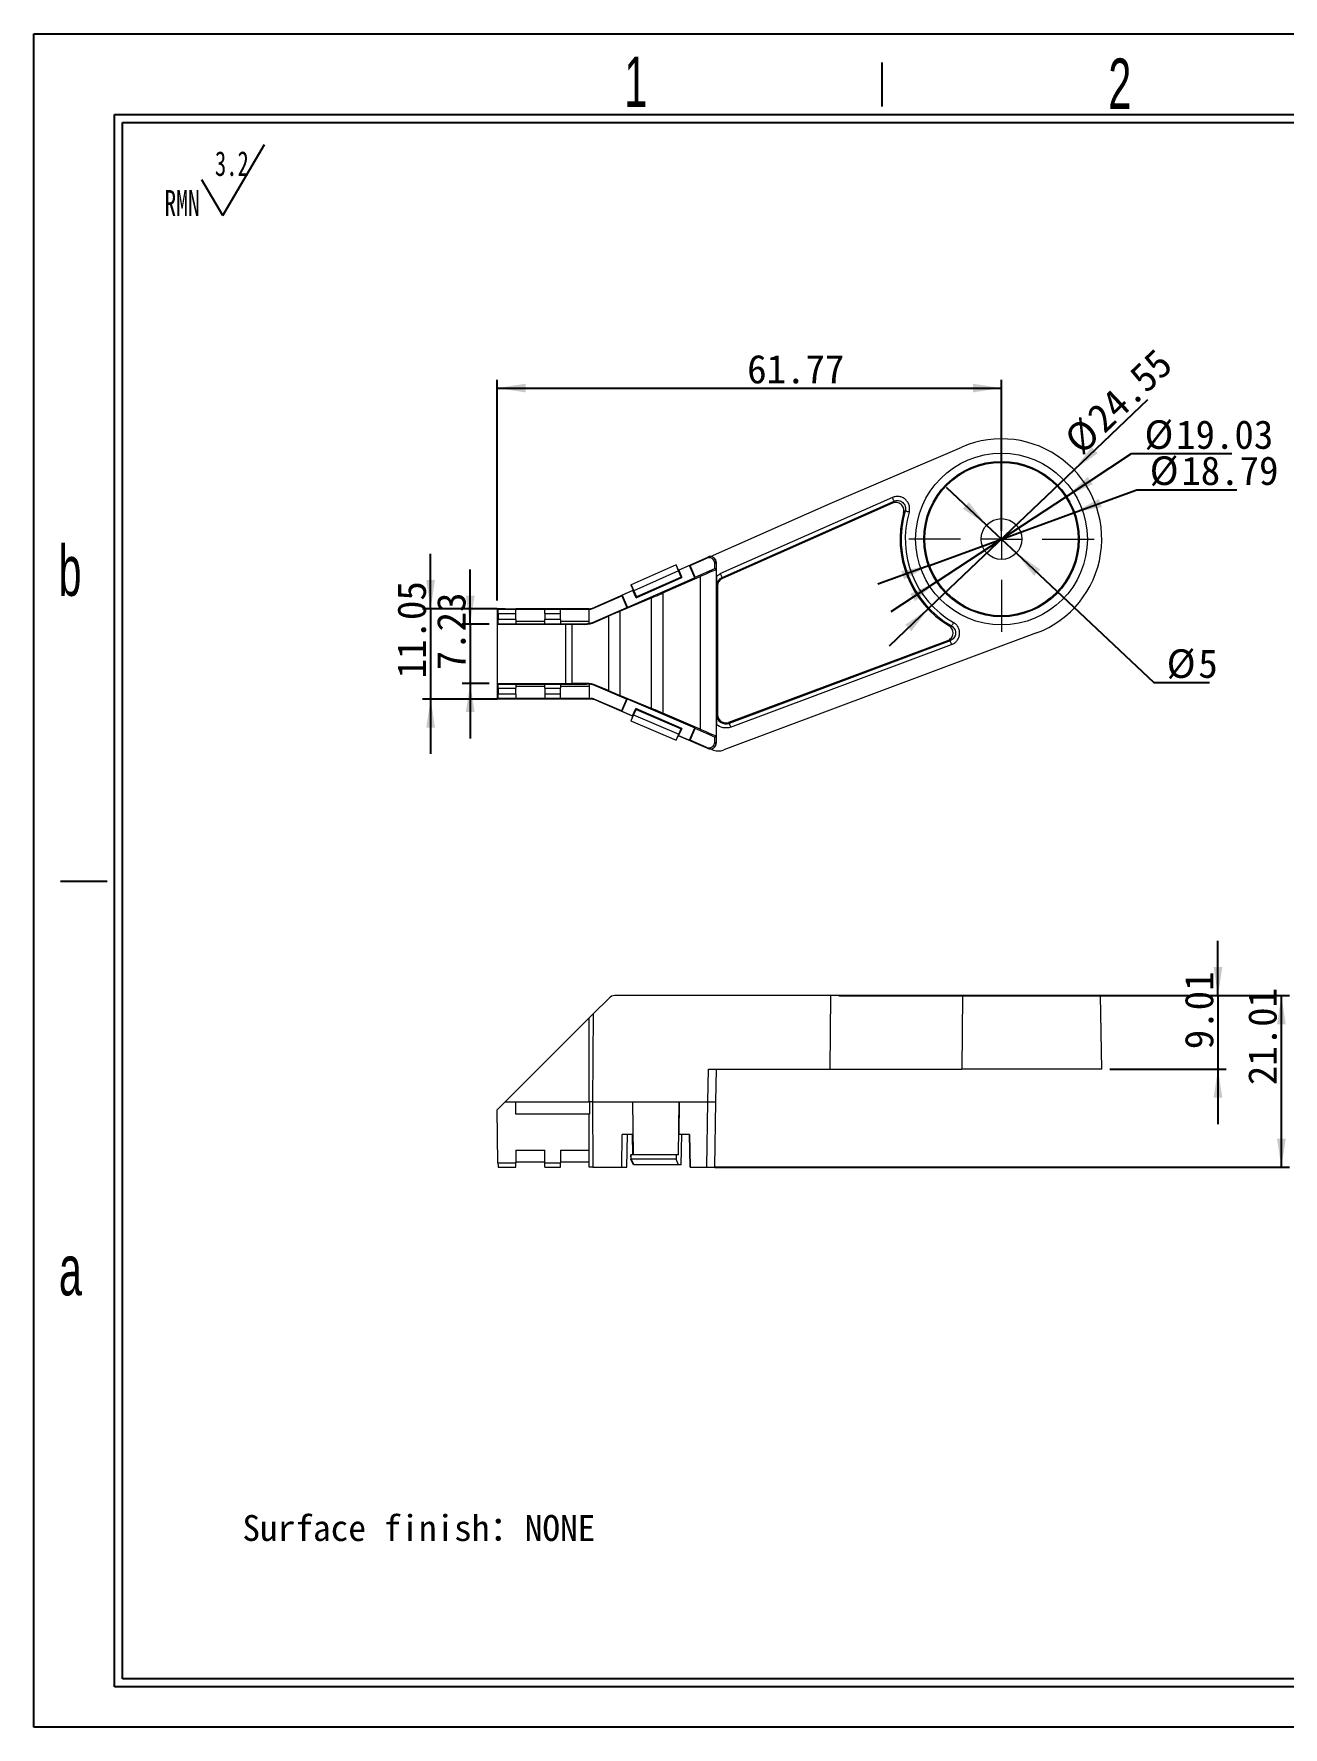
# Model space of a CAD drawing. Header units: millimetres. Extents: x 2 to 295, y 1 to 209.
# Drawn here: x 1.8 to 154.8, y 1.3 to 208.7 of the extents above; entities that cross this region are included whole.
import ezdxf

# ---------------------------------------------------------------- set-up
doc = ezdxf.new("R2010")
doc.units = ezdxf.units.MM
doc.linetypes.add('CENTER', pattern=[10.16, 6.35, -1.27, 1.27, -1.27])
doc.layers.add('DIM', color=5, linetype='Continuous')
doc.layers.add('SLD-0', color=179, linetype='Continuous')
doc.layers.add('中心线', color=1, linetype='CENTER', lineweight=15)
doc.styles.add('SLDTEXTSTYLE0', font='SIMSUN.TTC', dxfattribs={"width": 0.67})
doc.styles.add('SLDTEXTSTYLE14', font='SIMSUN.TTC')
doc.styles.add('SLDTEXTSTYLE2', font='SIMSUN.TTC', dxfattribs={"bigfont": 'bigfont'})
doc.styles.add('SLDTEXTSTYLE5', font='GOTHIC.TTF', dxfattribs={"width": 0.61171})
doc.dimstyles.new('SLDDIMSTYLE0', dxfattribs={"dimtxt": 3.5, "dimasz": 3.5, "dimexe": 0, "dimexo": 0.0625, "dimgap": 0.875, "dimtad": 2, "dimrnd": 1e-09, "dimzin": 12, "dimdsep": 46, "dimtxsty": 'SLDTEXTSTYLE0', "dimsah": 1, "dimcen": 0.09, "dimadec": 0, "dimazin": 3, "dimtfac": 1, "dimtmove": 0, "dimatfit": 0, "dimfxl": 0, "dimfrac": 2, "dimtolj": 1, "dimtzin": 12, "dimarcsym": 0})
doc.dimstyles.new('SLDDIMSTYLE1', dxfattribs={"dimtxt": 3.5, "dimasz": 3.5, "dimexe": 0, "dimexo": 0.0625, "dimgap": 0.875, "dimtad": 0, "dimtih": 1, "dimtoh": 1, "dimrnd": 1e-09, "dimzin": 12, "dimdsep": 46, "dimtxsty": 'SLDTEXTSTYLE0', "dimsah": 1, "dimcen": 0, "dimadec": 0, "dimazin": 3, "dimtfac": 1, "dimtmove": 0, "dimatfit": 3, "dimfxl": 0, "dimfrac": 2, "dimtolj": 1, "dimtzin": 12, "dimarcsym": 0})
doc.dimstyles.new('SLDDIMSTYLE2', dxfattribs={"dimtxt": 3.5, "dimasz": 3.5, "dimexe": 0, "dimexo": 0.0625, "dimgap": 0.875, "dimtad": 2, "dimrnd": 1e-09, "dimzin": 12, "dimdsep": 46, "dimtxsty": 'SLDTEXTSTYLE0', "dimsah": 1, "dimcen": 0.09, "dimadec": 0, "dimazin": 3, "dimtfac": 1, "dimtofl": 0, "dimtmove": 0, "dimatfit": 3, "dimfxl": 0, "dimfrac": 2, "dimtolj": 1, "dimtzin": 12, "dimarcsym": 0})

# ---------------------------------------------------------------- blocks, each defined once
blk = doc.blocks.new('SW_NOTE_0')
at = {"layer": 'SLD-0', "color": 0}
for q in [(12.27, 9.26), (4.6, 4.92)]:
    blk.add_line((7.16, 0.59), q, dxfattribs=at)
at = {"layer": 'SLD-0', "color": 0, "attachment_point": 1, "style": 'SLDTEXTSTYLE0'}
for s, insert, char_height in [('3.2', (6.19, 8.45), 3.032), ('RMN', (0, 3.69), 3.175)]:
    blk.add_mtext(s, dxfattribs=dict(at, insert=insert, char_height=char_height))
blk = doc.blocks.new('_D')
at = {"layer": 'DIM'}
for p, q in [((129.18, 155.28), (138.21, 163.9)), ((111.42, 138.32), (129.18, 155.28)), ((111.42, 138.32), (106.56, 133.68))]:
    blk.add_line(p, q, dxfattribs=at)
for points in [[(129.18, 155.28), (132.08, 157.3), (131.34, 158.08)], [(111.42, 138.32), (108.52, 136.3), (109.26, 135.52)]]:
    blk.add_solid(points, dxfattribs=at)
at = {"layer": 'DIM', "char_height": 3.5, "attachment_point": 1, "rotation": 43.6744, "style": 'SLDTEXTSTYLE14'}
for s, insert in [('24.55', (130.48, 162.15)), ('%%c', (127.68, 159.48))]:
    blk.add_mtext(s, dxfattribs=dict(at, insert=insert))
blk = doc.blocks.new('_D_1')
at = {"layer": 'DIM'}
for p, q in [((128.25, 152.03), (136.22, 157.28)), ((136.22, 157.28), (148.49, 157.28)), ((112.35, 141.57), (128.25, 152.03)), ((112.35, 141.57), (106.73, 137.87))]:
    blk.add_line(p, q, dxfattribs=at)
for points in [[(128.25, 152.03), (131.47, 153.51), (130.88, 154.41)], [(112.35, 141.57), (109.13, 140.09), (109.72, 139.19)]]:
    blk.add_solid(points, dxfattribs=at)
at = {"layer": 'DIM', "char_height": 3.5, "attachment_point": 1, "style": 'SLDTEXTSTYLE14'}
for s, insert in [('%%c', (137.81, 161.35)), ('19.03', (141.68, 161.35))]:
    blk.add_mtext(s, dxfattribs=dict(at, insert=insert))
blk = doc.blocks.new('_D_2')
at = {"layer": 'DIM'}
for p, q in [((129.12, 150.03), (136.86, 152.85)), ((136.86, 152.85), (149.12, 152.85)), ((111.48, 143.58), (129.12, 150.03)), ((111.48, 143.58), (105.16, 141.26))]:
    blk.add_line(p, q, dxfattribs=at)
for points in [[(129.12, 150.03), (132.6, 150.72), (132.23, 151.73)], [(111.48, 143.58), (108.01, 142.88), (108.38, 141.87)]]:
    blk.add_solid(points, dxfattribs=at)
at = {"layer": 'DIM', "char_height": 3.5, "attachment_point": 1, "style": 'SLDTEXTSTYLE14'}
for s, insert in [('%%c', (138.45, 156.93)), ('18.79', (142.32, 156.93))]:
    blk.add_mtext(s, dxfattribs=dict(at, insert=insert))
blk = doc.blocks.new('_D_3')
at = {"layer": 'DIM'}
for p, q in [((58.53, 139.26), (58.53, 166.29)), ((120.3, 147.8), (120.3, 166.29)), ((58.53, 165.29), (120.3, 165.29))]:
    blk.add_line(p, q, dxfattribs=at)
for points in [[(58.53, 165.29), (62.03, 164.76), (62.03, 165.83)], [(120.3, 165.29), (116.8, 165.83), (116.8, 164.76)]]:
    blk.add_solid(points, dxfattribs=at)
at = {"layer": 'DIM', "insert": (89.16, 169.37), "char_height": 3.5, "attachment_point": 1, "style": 'SLDTEXTSTYLE14'}
blk.add_mtext('61.77', dxfattribs=at)
blk = doc.blocks.new('_D_4')
at = {"layer": 'DIM'}
for p, q in [((50.4, 138.27), (50.4, 145)), ((58.53, 138.27), (49.4, 138.27)), ((50.4, 138.27), (50.4, 127.21)), ((58.53, 127.21), (49.4, 127.21)), ((50.4, 127.21), (50.4, 120.48))]:
    blk.add_line(p, q, dxfattribs=at)
for points in [[(50.4, 138.27), (50.93, 141.77), (49.86, 141.77)], [(50.4, 127.21), (49.86, 123.71), (50.93, 123.71)]]:
    blk.add_solid(points, dxfattribs=at)
at = {"layer": 'DIM', "insert": (46.32, 129.74), "char_height": 3.5, "attachment_point": 1, "rotation": 90, "style": 'SLDTEXTSTYLE14'}
blk.add_mtext('11.05', dxfattribs=at)
blk = doc.blocks.new('_D_5')
at = {"layer": 'DIM'}
for p, q in [((55.24, 136.36), (55.24, 143.09)), ((57.57, 136.36), (54.24, 136.36)), ((55.24, 136.36), (55.24, 129.12)), ((57.57, 129.12), (54.24, 129.12)), ((55.24, 129.12), (55.24, 122.39))]:
    blk.add_line(p, q, dxfattribs=at)
for points in [[(55.24, 136.36), (55.78, 139.86), (54.7, 139.86)], [(55.24, 129.12), (54.7, 125.62), (55.78, 125.62)]]:
    blk.add_solid(points, dxfattribs=at)
at = {"layer": 'DIM', "insert": (51.17, 130.73), "char_height": 3.5, "attachment_point": 1, "rotation": 90, "style": 'SLDTEXTSTYLE14'}
blk.add_mtext('7.23', dxfattribs=at)
blk = doc.blocks.new('_D_6')
at = {"layer": 'DIM'}
for p, q in [((118.48, 148.52), (113.58, 153.13)), ((118.48, 148.52), (122.12, 145.09)), ((122.12, 145.09), (138.95, 129.23)), ((138.95, 129.23), (145.76, 129.23))]:
    blk.add_line(p, q, dxfattribs=at)
for points in [[(118.48, 148.52), (116.3, 151.31), (115.57, 150.52)], [(122.12, 145.09), (124.3, 142.29), (125.04, 143.08)]]:
    blk.add_solid(points, dxfattribs=at)
at = {"layer": 'DIM', "char_height": 3.5, "attachment_point": 1, "style": 'SLDTEXTSTYLE14'}
for s, insert in [('%%c', (140.53, 133.3)), ('5', (144.4, 133.3))]:
    blk.add_mtext(s, dxfattribs=dict(at, insert=insert))
blk = doc.blocks.new('SW_CENTERMARKSYMBOL_0')
at = {"layer": '中心线', "color": 0}
for p, q in [((0, 5), (0, 12.02)), ((0, 0), (0, 2.5)), ((-5, 0), (-12.02, 0)), ((0, 0), (-2.5, 0)), ((0, 0), (0, -2.5)), ((0, 0), (2.5, 0)), ((5, 0), (12.02, 0)), ((0, -5), (0, -12.02))]:
    blk.add_line(p, q, dxfattribs=at)
blk = doc.blocks.new('_D_7')
at = {"layer": 'DIM'}
for p, q in [((146.81, 90.88), (146.81, 97.61)), ((133.42, 90.88), (147.81, 90.88)), ((146.81, 90.88), (146.81, 81.87)), ((133.57, 81.87), (147.81, 81.87)), ((146.81, 81.87), (146.81, 75.14))]:
    blk.add_line(p, q, dxfattribs=at)
for points in [[(146.81, 90.88), (147.35, 94.38), (146.27, 94.38)], [(146.81, 81.87), (146.27, 78.37), (147.35, 78.37)]]:
    blk.add_solid(points, dxfattribs=at)
at = {"layer": 'DIM', "insert": (142.74, 84.32), "char_height": 3.5, "attachment_point": 1, "rotation": 90, "style": 'SLDTEXTSTYLE14'}
blk.add_mtext('9.01', dxfattribs=at)
blk = doc.blocks.new('_D_8')
at = {"layer": 'DIM'}
for p, q in [((100.4, 90.88), (155.57, 90.88)), ((154.57, 69.87), (154.57, 90.88)), ((85.21, 69.87), (155.57, 69.87))]:
    blk.add_line(p, q, dxfattribs=at)
for points in [[(154.57, 90.88), (154.04, 87.38), (155.11, 87.38)], [(154.57, 69.87), (155.11, 73.37), (154.04, 73.37)]]:
    blk.add_solid(points, dxfattribs=at)
at = {"layer": 'DIM', "insert": (150.5, 79.92), "char_height": 3.5, "attachment_point": 1, "rotation": 90, "style": 'SLDTEXTSTYLE14'}
blk.add_mtext('21.01', dxfattribs=at)

msp = doc.modelspace()

# ---------------------------------------------------------------- linework, layer by layer
at = {"color": 7, "linetype": 'Continuous', "lineweight": 15}
for p, q in [((99.333, 151.141), (115.451, 158.075)), ((106.943, 151.892), (85.891, 142.564)), ((86.093, 142.107), (107.145, 151.434)), ((84.655, 144.657), (99.333, 151.141)), ((106.944, 151.202), (86.146, 141.987)), ((80.446, 143.639), (74.935, 141.204)), ((80.454, 143.642), (80.446, 143.639)), ((80.751, 142.898), (80.446, 143.639)), ((80.73, 142.999), (80.454, 143.642)), ((82.097, 143.564), (80.784, 142.984)), ((80.834, 143.045), (84.348, 144.597)), ((82.097, 143.564), (82.175, 143.561)), ((82.752, 142.039), (82.097, 143.564)), ((82.175, 143.561), (84.209, 144.459)), ((82.788, 142.131), (82.175, 143.561)), ((82.788, 142.131), (85.192, 143.193)), ((84.209, 144.459), (84.349, 144.597)), ((85.083, 144.498), (85.013, 144.544)), ((85.192, 143.819), (85.331, 143.957)), ((85.192, 143.193), (85.192, 143.819)), ((85.401, 143.057), (85.192, 143.193)), ((85.331, 143.957), (85.401, 143.911)), ((85.401, 142.231), (85.401, 143.911)), ((82.752, 142.039), (74.519, 138.402)), ((74.935, 141.204), (74.927, 141.2)), ((74.927, 141.2), (75.203, 140.557)), ((74.935, 141.204), (75.262, 140.474)), ((80.751, 142.898), (75.262, 140.474)), ((75.558, 139.621), (81.165, 142.098)), ((81.08, 142.131), (75.592, 139.706)), ((78.844, 140.198), (83.401, 142.211)), ((80.73, 142.999), (80.834, 143.045)), ((81.08, 142.131), (80.751, 142.898)), ((80.834, 143.045), (80.784, 142.984)), ((80.784, 142.984), (81.165, 142.098)), ((81.08, 142.131), (81.165, 142.098)), ((82.752, 142.039), (82.788, 142.131)), ((83.401, 142.211), (83.401, 123.514)), ((85.401, 122.692), (85.401, 143.057)), ((85.41, 141.057), (85.541, 141.057)), ((85.541, 141.057), (85.541, 125.308)), ((86.146, 141.987), (86.093, 142.107)), ((70.211, 138.351), (75.099, 140.511)), ((70.239, 138.287), (73.814, 139.867)), ((73.581, 137.957), (77.433, 139.586)), ((73.814, 139.867), (73.864, 139.927)), ((73.814, 139.867), (74.428, 138.438)), ((75.177, 140.507), (73.864, 139.927)), ((73.864, 139.927), (74.519, 138.402)), ((75.099, 140.511), (75.203, 140.557)), ((75.177, 140.507), (75.099, 140.511)), ((75.558, 139.621), (75.177, 140.507)), ((75.262, 140.474), (75.592, 139.706)), ((75.558, 139.621), (75.592, 139.706)), ((77.433, 126.065), (77.433, 139.586)), ((78.844, 140.198), (78.844, 125.47)), ((59.531, 138.266), (58.531, 138.257)), ((58.531, 138.257), (58.531, 127.222)), ((58.645, 138.201), (58.531, 138.257)), ((58.645, 138.201), (60.847, 138.201)), ((58.654, 137.671), (60.847, 137.671)), ((58.654, 137.671), (58.654, 136.932)), ((60.847, 136.932), (58.654, 136.932)), ((59.531, 138.266), (60.831, 138.266)), ((60.831, 138.253), (60.831, 138.266)), ((60.831, 138.266), (69.807, 138.266)), ((69.807, 138.253), (60.831, 138.253)), ((60.847, 138.214), (64.377, 138.214)), ((60.847, 138.214), (60.847, 138.201)), ((60.847, 137.671), (60.847, 138.201)), ((60.847, 136.932), (60.847, 137.671)), ((60.847, 136.932), (60.847, 136.432)), ((64.377, 138.201), (64.377, 138.214)), ((64.377, 138.201), (66.315, 138.201)), ((64.377, 137.671), (64.377, 138.201)), ((64.377, 137.671), (66.315, 137.671)), ((64.377, 137.671), (64.377, 136.932)), ((66.315, 136.932), (64.377, 136.932)), ((64.377, 136.432), (64.377, 136.932)), ((66.315, 138.214), (69.807, 138.214)), ((66.315, 138.214), (66.315, 138.201)), ((66.315, 137.671), (66.315, 138.201)), ((66.315, 136.932), (66.315, 137.671)), ((66.315, 136.932), (66.315, 136.432)), ((69.807, 138.214), (69.807, 138.253)), ((69.807, 136.715), (69.807, 138.214)), ((69.815, 138.196), (69.815, 138.215)), ((69.815, 136.49), (69.815, 138.196)), ((69.833, 138.266), (69.833, 138.253)), ((70.211, 138.351), (70.239, 138.287)), ((70.487, 136.697), (74.428, 138.438)), ((70.506, 136.609), (72.17, 137.345)), ((72.17, 137.345), (72.17, 128.241)), ((73.581, 137.957), (73.581, 127.647)), ((74.428, 138.438), (74.519, 138.402)), ((58.569, 136.356), (58.645, 136.432)), ((58.569, 129.124), (58.569, 136.356)), ((66.971, 136.356), (58.569, 136.356)), ((58.645, 136.432), (60.847, 136.432)), ((64.377, 136.715), (60.847, 136.715)), ((60.847, 136.432), (60.847, 136.43)), ((60.847, 136.43), (64.377, 136.43)), ((64.377, 136.432), (66.315, 136.432)), ((64.377, 136.43), (64.377, 136.432)), ((69.807, 136.715), (66.315, 136.715)), ((66.315, 136.432), (66.315, 136.43)), ((66.315, 136.43), (69.277, 136.43)), ((66.971, 129.124), (66.971, 136.356)), ((69.293, 136.353), (67.669, 136.353)), ((67.669, 136.353), (67.669, 129.126)), ((69.277, 136.43), (69.293, 136.353)), ((69.815, 136.715), (69.807, 136.715)), ((69.815, 136.479), (69.815, 136.49)), ((70.487, 136.697), (70.506, 136.609)), ((124.601, 135.305), (86.286, 120.975)), ((86.915, 124.355), (113.721, 134.38)), ((114.023, 134.354), (86.961, 124.232)), ((87.136, 123.764), (114.199, 133.886)), ((58.645, 129.047), (58.569, 129.124)), ((58.569, 129.124), (66.971, 129.124)), ((58.645, 129.047), (60.847, 129.047)), ((60.847, 129.049), (64.377, 129.049)), ((60.847, 129.049), (60.847, 129.047)), ((60.847, 129.047), (60.847, 128.548)), ((60.847, 128.765), (64.377, 128.765)), ((64.377, 129.047), (64.377, 129.049)), ((64.377, 128.548), (64.377, 129.047)), ((64.377, 129.047), (66.315, 129.047)), ((66.315, 129.049), (69.477, 129.049)), ((66.315, 129.049), (66.315, 129.047)), ((66.315, 129.047), (66.315, 128.548)), ((66.315, 128.765), (69.815, 128.765)), ((69.493, 129.126), (67.669, 129.126)), ((69.477, 129.049), (69.493, 129.126)), ((69.815, 129.02), (69.815, 129.03)), ((69.815, 129.02), (69.815, 127.284)), ((70.676, 128.883), (70.658, 128.795)), ((74.377, 127.198), (70.658, 128.795)), ((72.17, 128.241), (70.676, 128.883)), ((58.531, 127.222), (58.645, 127.279)), ((58.531, 127.222), (59.531, 127.214)), ((60.847, 127.279), (58.645, 127.279)), ((58.654, 128.548), (58.654, 127.809)), ((58.654, 128.548), (60.847, 128.548)), ((60.847, 127.809), (58.654, 127.809)), ((59.531, 127.214), (60.831, 127.214)), ((60.831, 127.227), (69.833, 127.227)), ((60.831, 127.214), (60.831, 127.227)), ((69.833, 127.214), (60.831, 127.214)), ((60.847, 127.809), (60.847, 128.548)), ((60.847, 127.809), (60.847, 127.279)), ((60.847, 127.279), (60.847, 127.265)), ((64.377, 127.265), (60.847, 127.265)), ((64.377, 128.548), (66.315, 128.548)), ((64.377, 128.548), (64.377, 127.809)), ((66.315, 127.809), (64.377, 127.809)), ((64.377, 127.809), (64.377, 127.279)), ((64.377, 127.265), (64.377, 127.279)), ((66.315, 127.279), (64.377, 127.279)), ((66.315, 127.809), (66.315, 128.548)), ((66.315, 127.279), (66.315, 127.809)), ((66.315, 127.279), (66.315, 127.265)), ((69.815, 127.265), (66.315, 127.265)), ((69.815, 127.284), (70.017, 127.284)), ((69.815, 127.284), (69.815, 127.265)), ((69.833, 127.227), (69.833, 127.214)), ((69.833, 127.214), (70.017, 127.214)), ((70.017, 127.214), (70.017, 127.284)), ((70.439, 127.197), (70.412, 127.132)), ((75.055, 125.139), (70.412, 127.132)), ((73.764, 125.769), (70.439, 127.197)), ((77.433, 126.065), (73.581, 127.647)), ((74.377, 127.198), (73.764, 125.769)), ((74.469, 127.235), (73.814, 125.71)), ((74.469, 127.235), (74.377, 127.198)), ((74.469, 127.235), (82.739, 123.684)), ((73.814, 125.71), (73.764, 125.769)), ((73.814, 125.71), (75.133, 125.143)), ((75.159, 125.094), (74.922, 124.543)), ((74.922, 124.543), (74.93, 124.539)), ((75.257, 125.269), (74.93, 124.539)), ((74.93, 124.539), (80.466, 122.162)), ((75.055, 125.139), (75.133, 125.143)), ((75.159, 125.094), (75.055, 125.139)), ((75.133, 125.143), (75.514, 126.03)), ((75.547, 125.945), (75.257, 125.269)), ((75.257, 125.269), (80.77, 122.902)), ((75.547, 125.945), (75.514, 126.03)), ((81.145, 123.612), (75.514, 126.03)), ((75.547, 125.945), (81.061, 123.578)), ((83.401, 123.514), (78.844, 125.47)), ((85.541, 125.308), (85.41, 125.308)), ((80.466, 122.162), (80.77, 122.902)), ((80.474, 122.159), (80.711, 122.71)), ((80.815, 122.665), (80.711, 122.71)), ((81.145, 123.612), (80.765, 122.725)), ((80.765, 122.725), (82.084, 122.158)), ((80.765, 122.725), (80.815, 122.665)), ((80.77, 122.902), (81.061, 123.578)), ((84.355, 121.145), (80.815, 122.665)), ((81.145, 123.612), (81.061, 123.578)), ((82.084, 122.158), (82.739, 123.684)), ((82.162, 122.163), (82.775, 123.592)), ((82.775, 123.592), (82.739, 123.684)), ((85.192, 122.554), (82.775, 123.592)), ((85.192, 122.554), (85.401, 122.692)), ((85.192, 121.924), (85.192, 122.554)), ((85.401, 121.834), (85.401, 124.134)), ((86.915, 124.355), (86.961, 124.232)), ((80.466, 122.162), (80.474, 122.159)), ((82.162, 122.163), (82.084, 122.158)), ((84.215, 121.281), (82.162, 122.163)), ((84.355, 121.145), (84.215, 121.281)), ((84.848, 121.009), (84.662, 121.089)), ((85.016, 121.204), (85.086, 121.25)), ((85.331, 121.788), (85.192, 121.924)), ((85.401, 121.834), (85.331, 121.788)), ((72.239, 90.59), (70.287, 88.638)), ((99.396, 90.883), (72.946, 90.883)), ((99.333, 81.873), (99.396, 90.883)), ((115.513, 90.883), (99.396, 90.883)), ((115.513, 90.883), (115.451, 81.873)), ((115.513, 90.883), (132.418, 90.883)), ((132.575, 81.873), (132.418, 90.883)), ((69.807, 88.158), (59.531, 77.883)), ((69.807, 77.883), (69.807, 88.158)), ((70.287, 88.638), (70.211, 77.883)), ((84.348, 77.883), (84.418, 81.873)), ((84.418, 81.873), (99.333, 81.873)), ((85.331, 77.868), (85.401, 81.873)), ((99.333, 81.873), (115.451, 81.873)), ((132.575, 81.873), (115.451, 81.873)), ((59.531, 77.883), (58.531, 76.883)), ((58.645, 70.398), (58.531, 76.883)), ((59.531, 77.883), (60.831, 77.883)), ((60.831, 77.883), (69.807, 77.883)), ((60.831, 76.383), (60.831, 77.883)), ((69.807, 77.883), (69.833, 77.883)), ((70.211, 77.883), (69.833, 77.883)), ((69.833, 77.883), (69.833, 76.383)), ((70.211, 77.883), (75.099, 77.883)), ((70.211, 77.883), (70.239, 69.873)), ((75.099, 77.883), (80.834, 77.883)), ((75.099, 77.883), (75.203, 71.373)), ((80.73, 71.373), (80.834, 77.883)), ((80.834, 77.883), (80.784, 73.873)), ((80.834, 77.883), (84.348, 77.883)), ((84.209, 69.873), (84.349, 77.883)), ((85.192, 69.873), (85.331, 77.868)), ((69.807, 76.383), (60.831, 76.383)), ((69.807, 71.966), (69.807, 76.383)), ((69.833, 76.383), (69.807, 76.383)), ((73.814, 69.873), (73.864, 73.873)), ((75.163, 73.873), (73.864, 73.873)), ((74.428, 69.873), (74.519, 73.873)), ((75.159, 71.373), (75.119, 73.873)), ((82.097, 73.873), (80.784, 73.873)), ((81.08, 70.173), (81.165, 73.873)), ((82.162, 69.873), (82.084, 73.873)), ((82.097, 73.873), (82.175, 69.873)), ((60.847, 71.966), (64.377, 71.966)), ((60.847, 71.966), (60.847, 70.398)), ((64.377, 70.398), (64.377, 71.966)), ((66.315, 71.966), (69.807, 71.966)), ((66.315, 71.966), (66.315, 70.398)), ((69.815, 71.966), (69.807, 71.966)), ((69.815, 69.873), (69.815, 71.966)), ((74.922, 71.373), (74.93, 70.873)), ((74.927, 71.373), (74.922, 71.373)), ((74.935, 70.873), (74.927, 71.373)), ((80.454, 71.373), (74.927, 71.373)), ((75.257, 70.173), (74.93, 70.873)), ((80.446, 70.873), (74.935, 70.873)), ((74.935, 70.873), (75.262, 70.173)), ((80.454, 71.373), (80.446, 70.873)), ((80.751, 70.173), (80.446, 70.873)), ((80.73, 71.373), (80.454, 71.373)), ((58.645, 70.398), (60.847, 70.398)), ((58.654, 69.873), (60.847, 69.873)), ((64.377, 70.48), (60.847, 70.48)), ((60.847, 69.873), (60.847, 70.398)), ((64.377, 70.398), (66.315, 70.398)), ((64.377, 69.873), (64.377, 70.398)), ((64.377, 69.873), (66.315, 69.873)), ((69.807, 70.48), (66.315, 70.48)), ((66.315, 69.873), (66.315, 70.398)), ((69.815, 70.48), (69.807, 70.48)), ((70.239, 69.873), (69.815, 69.873)), ((70.239, 69.873), (73.814, 69.873)), ((73.814, 69.873), (74.428, 69.873)), ((75.262, 70.173), (75.257, 70.173)), ((80.751, 70.173), (75.262, 70.173)), ((81.08, 70.173), (80.751, 70.173)), ((82.162, 69.873), (82.175, 69.873)), ((82.175, 69.873), (84.209, 69.873)), ((84.209, 69.873), (85.192, 69.873))]:
    msp.add_line(p, q, dxfattribs=at)
at = {"color": 7, "linetype": 'Continuous', "lineweight": 15, "flags": 128}
for points in [[(107.145, 151.434), (107.141, 151.445), (107.129, 151.472), (107.11, 151.514), (107.085, 151.571), (107.054, 151.64), (107.019, 151.718), (106.982, 151.803), (106.943, 151.892)], [(108.99, 150.1), (108.897, 150.127), (108.808, 150.153), (108.726, 150.177), (108.654, 150.198), (108.594, 150.216), (108.549, 150.229), (108.521, 150.237), (108.51, 150.24)], [(86.093, 142.107), (86.089, 142.117), (86.077, 142.144), (86.058, 142.187), (86.033, 142.244), (86.002, 142.313), (85.967, 142.391), (85.93, 142.476), (85.891, 142.564)], [(114.422, 136.59), (114.373, 136.506), (114.327, 136.426), (114.284, 136.352), (114.247, 136.286), (114.216, 136.232), (114.192, 136.192), (114.178, 136.166), (114.172, 136.157)], [(114.199, 133.886), (114.165, 133.976), (114.132, 134.063), (114.102, 134.143), (114.076, 134.214), (114.054, 134.272), (114.038, 134.316), (114.027, 134.343), (114.023, 134.354)], [(86.961, 124.232), (86.965, 124.222), (86.975, 124.194), (86.991, 124.151), (87.013, 124.092), (87.04, 124.022), (87.07, 123.941), (87.102, 123.854), (87.136, 123.764)], [(70.287, 88.638), (70.132, 88.483), (69.971, 88.322), (69.807, 88.158)], [(58.645, 70.398), (58.646, 70.295), (58.648, 70.197), (58.65, 70.106), (58.651, 70.026), (58.652, 69.961), (58.653, 69.913), (58.654, 69.883), (58.654, 69.873)]]:
    msp.add_lwpolyline(points, dxfattribs=at)
at = {"color": 7, "linetype": 'Continuous', "lineweight": 15}
for radius in [10.517, 9.517, 9.394, 2.5]:
    msp.add_circle((120.301, 146.801), radius, dxfattribs=at)
for centre, radius, start, end in [((120.301, 146.801), 12.274, 290.50596, 113.27824), ((120.301, 146.801), 12.413, 164.93034, 238.88821), ((120.301, 146.801), 12.282, 163.73692, 240.06582), ((120.301, 146.801), 11.783, 163.73692, 240.06582), ((86.558, 141.057), 1.149, 113.89605, 180), ((86.558, 141.057), 1.018, 113.89605, 180), ((69.807, 139.266), 1, 270, 271.5127), ((69.807, 139.266), 1.013, 270, 271.49315), ((69.807, 139.266), 1.052, 270, 270.43863), ((69.807, 139.266), 1.07, 270.43114, 293.83569), ((69.807, 139.266), 1, 271.5127, 293.83569), ((70.017, 126.214), 1.07, 66.76026, 90), ((70.017, 126.214), 1, 66.76026, 90), ((86.558, 125.308), 1.149, 180, 290.50596), ((86.558, 125.308), 1.018, 180, 290.50596), ((85.61, 122.783), 1.93, 246.76026, 290.50596), ((72.946, 89.883), 1, 90, 135)]:
    msp.add_arc(centre, radius, start, end, dxfattribs=at)
for centre, major_axis, ratio, start_param, end_param in [((84.492, 143.819), (-0.498, -0.492), 0.999699, 2.3621901, 4.3487471), ((84.631, 143.957), (-0.071, 0.696), 0.9997445, 4.6113344, 6.5981159), ((84.701, 143.912), (-0.587, 0.382), 0.9997831, 3.718886, 4.712389), ((83.401, 142.173), (2, 0.884), 0.0159655, 0.0103978, 1.5637408), ((78.844, 140.236), (2, 0.884), 0.0159655, 3.9221398, 4.7053334), ((58.645, 137.671), (0, 0.53), 0.0174551, 4.712389, 6.2744587), ((58.645, 136.932), (0, 0.5), 0.0174551, 3.1590459, 4.712389), ((72.17, 137.306), (2, 0.884), 0.0159655, 0.7805472, 1.5637408), ((66.971, 136.321), (2, 0), 0.0174551, 1.2143326, 1.5707963), ((69.277, 139.431), (-0.62, 2.936), 0.9998409, 2.9336192, 3.1137916), ((69.293, 139.354), (-0.62, 2.936), 0.9998409, 2.9336192, 3.3495661), ((69.275, 139.441), (-0.62, 2.936), 0.9998409, 3.1145491, 3.3495661), ((58.645, 128.548), (0, 0.5), 0.0174551, 4.712389, 6.265732), ((66.971, 129.159), (2, 0), 0.0174551, 4.712389, 5.0688527), ((69.477, 126.049), (-0.604, -2.939), 0.9998413, 3.2314518, 3.3443663), ((69.492, 126.126), (-0.604, -2.939), 0.9998413, 2.938819, 3.3443663), ((69.474, 126.038), (-0.604, -2.939), 0.9998413, 2.938819, 3.2307211), ((58.645, 127.809), (0, 0.53), 0.0174551, 3.1503193, 4.712389), ((72.17, 128.279), (2, -0.859), 0.016038, 4.7192781, 5.5024717), ((78.844, 125.432), (2, -0.859), 0.016038, 1.5776854, 2.360879), ((83.401, 123.552), (2, -0.859), 0.016038, 4.7192781, 6.2726211), ((84.492, 121.924), (-0.502, 0.488), 0.9997034, 1.9372729, 3.9134317), ((84.631, 121.788), (0.066, 0.697), 0.9997455, 2.8306792, 4.8070621), ((84.701, 121.834), (-0.585, -0.385), 0.9997816, 1.5707963, 2.5590998), ((84.631, 77.88), (0.7, -0.012), 0.0029398, 4.2964038, 6.2831853)]:
    msp.add_ellipse(centre, major_axis=major_axis, ratio=ratio, start_param=start_param, end_param=end_param, dxfattribs=at)
for points, knots in [([(108.99, 150.1), (109.03, 150.238), (109.05, 150.38), (109.05, 150.665), (109.03, 150.805), (108.95, 151.079), (108.891, 151.208), (108.738, 151.448), (108.644, 151.557), (108.431, 151.743), (108.31, 151.822), (108.054, 151.941), (107.915, 151.982), (107.635, 152.025), (107.492, 152.026), (107.21, 151.988), (107.074, 151.95), (106.943, 151.892)], [0, 0, 0, 0, 0.125, 0.125, 0.25, 0.25, 0.375, 0.375, 0.5, 0.5, 0.625, 0.625, 0.75, 0.75, 0.875, 0.875, 1, 1, 1, 1]), ([(107.145, 151.434), (107.233, 151.473), (107.323, 151.499), (107.511, 151.524), (107.607, 151.523), (107.887, 151.481), (108.067, 151.398), (108.351, 151.15), (108.457, 150.984), (108.564, 150.619), (108.564, 150.424), (108.51, 150.24)], [0, 0, 0, 0, 0.125, 0.125, 0.25, 0.25, 0.5, 0.5, 0.75, 0.75, 1, 1, 1, 1]), ([(108.315, 150.028), (108.339, 150.119), (108.351, 150.212), (108.348, 150.4), (108.333, 150.494), (108.25, 150.762), (108.143, 150.926), (107.93, 151.109), (107.85, 151.16), (107.679, 151.238), (107.589, 151.264), (107.308, 151.305), (107.117, 151.279), (106.944, 151.202)], [0, 0, 0, 0, 0.125, 0.125, 0.25, 0.25, 0.5, 0.5, 0.625, 0.625, 0.75, 0.75, 1, 1, 1, 1]), ([(108.51, 150.24), (108.493, 150.221), (108.475, 150.202), (108.457, 150.184), (108.409, 150.132), (108.362, 150.08), (108.315, 150.028)], [0, 0, 0, 0, 0.002, 0.002, 0.002, 0.0075070237, 0.0075070237, 0.0075070237, 0.0075070237]), ([(85.401, 142.231), (85.401, 142.198), (85.401, 142.13), (85.401, 142.027), (85.401, 141.923), (85.402, 141.819), (85.403, 141.714), (85.404, 141.599), (85.405, 141.469), (85.407, 141.337), (85.408, 141.198), (85.409, 141.108), (85.41, 141.057)], [0, 0, 0, 0, 0.0775285, 0.1576825, 0.2402134, 0.3249056, 0.4116001, 0.5002141, 0.6189526, 0.7500122, 0.8573652, 1, 1, 1, 1]), ([(113.721, 134.38), (113.809, 134.413), (113.891, 134.458), (114.041, 134.569), (114.108, 134.635), (114.278, 134.856), (114.35, 135.038), (114.384, 135.409), (114.349, 135.599), (114.179, 135.935), (114.048, 136.076), (113.887, 136.173)], [0, 0, 0, 0, 0.125, 0.125, 0.25, 0.25, 0.5, 0.5, 0.75, 0.75, 1, 1, 1, 1]), ([(113.887, 136.173), (113.912, 136.171), (113.937, 136.17), (113.962, 136.168), (114.032, 136.164), (114.102, 136.16), (114.172, 136.157)], [0, 0, 0, 0, 0.002, 0.002, 0.002, 0.0075069077, 0.0075069077, 0.0075069077, 0.0075069077]), ([(114.172, 136.157), (114.255, 136.109), (114.328, 136.051), (114.459, 135.916), (114.515, 135.838), (114.646, 135.589), (114.686, 135.395), (114.655, 135.021), (114.586, 134.839), (114.357, 134.536), (114.202, 134.42), (114.023, 134.354)], [0, 0, 0, 0, 0.125, 0.125, 0.25, 0.25, 0.5, 0.5, 0.75, 0.75, 1, 1, 1, 1]), ([(114.199, 133.886), (114.332, 133.935), (114.458, 134.004), (114.685, 134.174), (114.784, 134.273), (114.956, 134.5), (115.024, 134.623), (115.125, 134.888), (115.157, 135.027), (115.18, 135.308), (115.171, 135.452), (115.115, 135.727), (115.067, 135.863), (114.936, 136.112), (114.852, 136.228), (114.656, 136.432), (114.545, 136.519), (114.422, 136.59)], [0, 0, 0, 0, 0.125, 0.125, 0.25, 0.25, 0.375, 0.375, 0.5, 0.5, 0.625, 0.625, 0.75, 0.75, 0.875, 0.875, 1, 1, 1, 1]), ([(85.41, 125.308), (85.409, 125.257), (85.408, 125.167), (85.407, 125.028), (85.405, 124.896), (85.404, 124.75), (85.403, 124.6), (85.401, 124.443), (85.401, 124.288), (85.401, 124.184), (85.401, 124.134)], [0, 0, 0, 0, 0.1426306, 0.2500246, 0.381067, 0.4998594, 0.632053, 0.7598328, 0.882732, 1, 1, 1, 1]), ([(87.136, 123.764), (86.842, 123.654), (86.522, 123.63), (85.907, 123.761), (85.625, 123.913), (85.401, 124.134)], [0, 0, 0, 0, 0.5, 0.5, 1, 1, 1, 1])]:
    msp.add_open_spline(points, degree=3, knots=knots, dxfattribs=at)
for points in [[(106.944, 151.202), (107.01, 151.279), (107.077, 151.357), (107.145, 151.434)], [(85.401, 142.231), (85.543, 142.371), (85.709, 142.484), (85.891, 142.564)], [(114.023, 134.354), (113.921, 134.362), (113.82, 134.371), (113.721, 134.38)]]:
    msp.add_open_spline(points, degree=3, dxfattribs=at)
at = {"layer": 'SLD-0'}
for p, q in [((1.812, 208.674), (295.107, 208.674)), ((1.812, 1.294), (1.812, 208.674)), ((12.675, 7.219), (12.675, 197.811)), ((12.675, 197.811), (289.181, 197.811)), ((289.181, 7.219), (12.675, 7.219)), ((295.107, 1.294), (1.812, 1.294))]:
    msp.add_line(p, q, dxfattribs=at)
at = {"layer": 'SLD-0', "color": 6, "linetype": 'Continuous'}
for p, q in [((105.701, 199.786), (105.701, 205.169)), ((11.687, 6.231), (11.687, 198.799)), ((11.687, 198.799), (290.169, 198.799)), ((10.805, 104.853), (5.068, 104.853)), ((290.169, 6.231), (11.687, 6.231))]:
    msp.add_line(p, q, dxfattribs=at)

# ---------------------------------------------------------------- block references
at = {"layer": 'SLD-0'}
msp.add_blockref('SW_NOTE_0', (17.795, 185.858), dxfattribs=at)
at = {"layer": '中心线'}
msp.add_blockref('SW_CENTERMARKSYMBOL_0', (120.301, 146.801), dxfattribs=at)

# ---------------------------------------------------------------- texts
at = {"color": 7, "linetype": 'Continuous', "lineweight": 0, "insert": (27.357, 27.271), "char_height": 3.175, "attachment_point": 1, "style": 'SLDTEXTSTYLE2'}
msp.add_mtext('Surface finish\\M+18146NONE', dxfattribs=at)
at = {"layer": 'SLD-0', "char_height": 6.172, "attachment_point": 1, "style": 'SLDTEXTSTYLE5'}
for s, insert in [('1', (74.111, 205.899)), ('2', (133.388, 205.655)), ('b', (4.835, 146.019)), ('a', (4.88, 60.351))]:
    msp.add_mtext(s, dxfattribs=dict(at, insert=insert))

# ---------------------------------------------------------------- dimensions: what is measured, and where the dimension line sits
at = {"layer": 'DIM'}
dim = msp.add_linear_dim(base=(129.179, 155.276), p1=(111.424, 138.325), p2=(129.179, 155.276), angle=43.67438, text='%%c<>', dimstyle='SLDDIMSTYLE0', dxfattribs=at)
dim.commit()
dim.dimension.update_dxf_attribs({"geometry": '_D', "text_midpoint": (134.352, 160.216), "dimtype": 160})
dim = msp.add_linear_dim(base=(120.301, 165.294), p1=(58.531, 138.257), p2=(120.301, 146.801), dimstyle='SLDDIMSTYLE2', dxfattribs=at)
dim.commit()
dim.dimension.update_dxf_attribs({"geometry": '_D_3', "text_midpoint": (92.56, 165.294), "dimtype": 160})
for p1, p2, picture, middle in [((128.251, 152.033), (112.352, 141.569), '_D_1', (143.148, 159.816)), ((129.124, 150.026), (111.478, 143.575), '_D_2', (143.787, 155.392)), ((122.121, 145.086), (118.482, 148.515), '_D_6', (143.148, 131.768))]:
    dim = msp.add_diameter_dim_2p(p1=p1, p2=p2, dimstyle='SLDDIMSTYLE1', dxfattribs=at)
    dim.commit()
    dim.dimension.update_dxf_attribs({"geometry": picture, "text_midpoint": middle, "dimtype": 163})
for base, p1, p2, picture, middle in [((50.396, 127.214), (59.531, 138.266), (59.531, 127.214), '_D_4', (50.396, 133.14)), ((55.241, 129.124), (58.569, 136.356), (58.569, 129.124), '_D_5', (55.241, 133.456)), ((146.809, 81.873), (132.418, 90.883), (132.575, 81.873), '_D_7', (146.809, 87.04)), ((154.575, 90.883), (84.209, 69.873), (99.396, 90.883), '_D_8', (154.575, 83.323))]:
    dim = msp.add_linear_dim(base=base, p1=p1, p2=p2, angle=90, dimstyle='SLDDIMSTYLE0', dxfattribs=at)
    dim.commit()
    dim.dimension.update_dxf_attribs({"geometry": picture, "text_midpoint": middle, "dimtype": 160})

doc.saveas('drawing.dxf')
